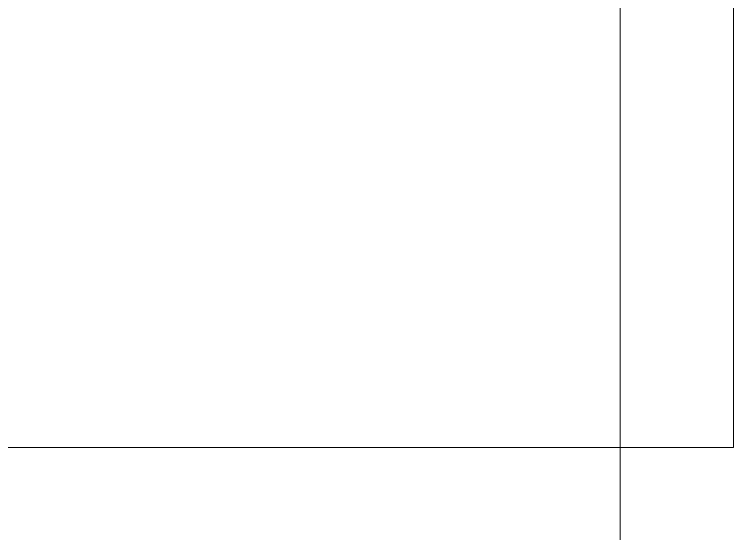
# Model space of a CAD drawing. Header units: millimetres. Extents: x -177800 to -26107, y -132450 to -18386.
# Drawn here: x -166005.539 to -166002.372, y -128357.753 to -128355.467 of the extents above; entities that cross this region are included whole.
import ezdxf

# ---------------------------------------------------------------- set-up
doc = ezdxf.new("R2010")
doc.units = ezdxf.units.MM
doc.layers.add('0-1', color=7, linetype='Continuous', lineweight=5)
doc.layers.add('A-_GENM----_M', color=6, linetype='Continuous', lineweight=9, true_color=0xff00ff)

# ---------------------------------------------------------------- blocks, each defined once
blk = doc.blocks.new('IDA - Toilet Partition - Corner - 950Lx700Width-4450347-BLK 2 UPPER ROOF PLAN')
at = {"layer": 'A-_GENM----_M'}
for p, q in [((898, 1784), (915, 1784)), ((915, 1784), (915, 1769)), ((0, 1783.5), (30.25, 1783.5))]:
    blk.add_line(p, q, dxfattribs=at)
for centre, radius, end in [((0, 1793.5), 20, 328.18019), ((900, 1793.5), 20, 328.18019), ((0, 1793.5), 20.5, 327.55336), ((900, 1793.5), 20.5, 327.55336)]:
    blk.add_arc(centre, radius, 315, end, dxfattribs=at)
blk = doc.blocks.new('1599_DB_A_BLK3_1STGD_R21_rvt-1-BLK 2 UPPER ROOF PLAN')
at = {"layer": 'A-_GENM----_M', "rotation": 269.9999999999996}
for p in [(-167786.3719, -127442.3735), (-167786.3719, -128342.3735)]:
    blk.add_blockref('IDA - Toilet Partition - Corner - 950Lx700Width-4450347-BLK 2 UPPER ROOF PLAN', p, dxfattribs=at)

msp = doc.modelspace()

# ---------------------------------------------------------------- block references
at = {"layer": '0-1'}
msp.add_blockref('1599_DB_A_BLK3_1STGD_R21_rvt-1-BLK 2 UPPER ROOF PLAN', (0, 0), dxfattribs=at)

doc.saveas('drawing.dxf')
